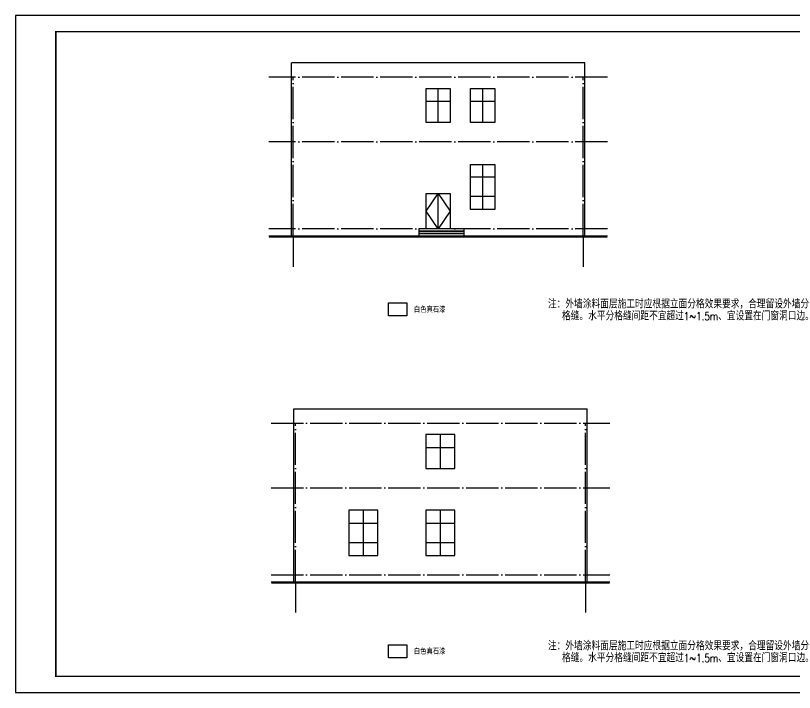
# Model space of a CAD drawing. Extents: x -695846 to 822170, y -413475 to 397179.
# Drawn here: x -457254 to -408938, y -413475 to -371475 of the extents above; entities that cross this region are included whole.
import ezdxf

# ---------------------------------------------------------------- set-up
doc = ezdxf.new("R2010")
doc.units = 0
doc.header["$LTSCALE"] = 1000
doc.header["$MEASUREMENT"] = 0
doc.linetypes.add('DOTE', pattern=[2.42, 2, -0.2, 0.02, -0.2])
for name, color, linetype in [('AXIS', 3, 'Continuous'), ('BALCONY', 6, 'Continuous'), ('DOTE', 1, 'DOTE'), ('PUB_TEXT', 7, 'Continuous'), ('T-图框-175', 175, 'Continuous'), ('WINDOW', 4, 'Continuous')]:
    doc.layers.add(name, color=color, linetype=linetype)
doc.styles.add('-黑体', font='simhei.ttf', dxfattribs={"width": 0.8})
doc.styles.add('_HZTXT', font='txt.shx', dxfattribs={"width": 0.8, "bigfont": 'HZTXT.shx'})

msp = doc.modelspace()

# ---------------------------------------------------------------- linework, layer by layer
for p, q in [((-440136, -385156), (-440136, -374406)), ((-421936, -374406), (-440136, -374406)), ((-421936, -385156), (-421936, -374406)), ((-420536, -385156), (-441536, -385156)), ((-439997, -406620), (-439997, -395870)), ((-439997, -395870), (-421797, -395870)), ((-421797, -406620), (-421797, -395870)), ((-441397, -406620), (-420397, -406620))]:
    msp.add_line(p, q)
at = {"color": 8}
msp.add_lwpolyline([(-431036, -382506), (-430286, -383606), (-431036, -384706), (-431786, -383606), (-431036, -382506)], dxfattribs=at)
for points in [[(-432236, -384856), (-429436, -384856), (-429436, -384706), (-432236, -384706)], [(-432236, -385006), (-429436, -385006), (-429436, -384856), (-432236, -384856)], [(-432236, -385156), (-429436, -385156), (-429436, -385006), (-432236, -385006)], [(-434120, -389308), (-432981, -389308), (-432981, -390109), (-434120, -390109)], [(-434120, -410518), (-432980, -410518), (-432980, -411319), (-434120, -411319)]]:
    msp.add_lwpolyline(points, close=True)
at = {"const_width": 100}
for points in [[(-420536, -385206), (-441536, -385206)], [(-441397, -406670), (-420397, -406670)]]:
    msp.add_lwpolyline(points, dxfattribs=at)
at = {"layer": 'AXIS'}
for p, q in [((-440036, -385156), (-440036, -387056)), ((-422036, -385156), (-422036, -387056)), ((-439897, -406620), (-439897, -408520)), ((-421897, -406620), (-421897, -408520))]:
    msp.add_line(p, q, dxfattribs=at)
at = {"layer": 'DOTE'}
for p, q in [((-420536, -375306), (-441536, -375306)), ((-440036, -385156), (-440036, -375306)), ((-422036, -385156), (-422036, -375306)), ((-420536, -379306), (-441536, -379306)), ((-420536, -384706), (-441536, -384706)), ((-441397, -396770), (-420397, -396770)), ((-439897, -406620), (-439897, -396770)), ((-421897, -406620), (-421897, -396770)), ((-441397, -400770), (-420397, -400770)), ((-441397, -406170), (-420397, -406170))]:
    msp.add_line(p, q, dxfattribs=at)
at = {"layer": 'T-图框-175'}
msp.add_lwpolyline([(-457254, -413475), (-397854, -413475), (-397854, -371475), (-457254, -371475)], close=True, dxfattribs=at)
at = {"layer": 'T-图框-175', "const_width": 100}
msp.add_lwpolyline([(-454754, -412475), (-398854, -412475), (-398854, -372475), (-454754, -372475)], close=True, dxfattribs=at)
at = {"layer": 'WINDOW'}
for points in [[(-430286, -378106), (-431786, -378106), (-431786, -376006), (-430286, -376006)], [(-427526, -378106), (-429026, -378106), (-429026, -376006), (-427526, -376006)], [(-427526, -383506), (-429026, -383506), (-429026, -380706), (-427526, -380706)], [(-430286, -384706), (-431786, -384706), (-431786, -382506), (-430286, -382506)], [(-431797, -399570), (-429997, -399570), (-429997, -397470), (-431797, -397470)], [(-436572, -404970), (-434772, -404970), (-434772, -402170), (-436572, -402170)], [(-431797, -404970), (-429997, -404970), (-429997, -402170), (-431797, -402170)]]:
    msp.add_lwpolyline(points, close=True, dxfattribs=at)
for points in [[(-431036, -378106), (-431036, -376006)], [(-428276, -378106), (-428276, -376006)], [(-430286, -376806), (-431786, -376806)], [(-427526, -376806), (-429026, -376806)], [(-428276, -383506), (-428276, -380706)], [(-427526, -381506), (-429026, -381506)], [(-431036, -384706), (-431036, -382506)], [(-427526, -382706), (-429026, -382706)], [(-430897, -399570), (-430897, -397470)], [(-431797, -398270), (-429997, -398270)], [(-435672, -404970), (-435672, -402170)], [(-430897, -404970), (-430897, -402170)], [(-436572, -402970), (-434772, -402970)], [(-431797, -402970), (-429997, -402970)], [(-436572, -404170), (-434772, -404170)], [(-431797, -404170), (-429997, -404170)]]:
    msp.add_lwpolyline(points, dxfattribs=at)

# ---------------------------------------------------------------- texts
at = {"layer": 'BALCONY', "color": 3, "style": '_HZTXT', "width": 0.8}
for s, p in [('注：外墙涂料面层施工时应根据立面分格效果要求，合理留设外墙分', (-424227, -389640)), ('格缝。水平分格缝间距不宜超过1~1.5m、宜设置在门窗洞口边。', (-423355, -390380)), ('注：外墙涂料面层施工时应根据立面分格效果要求，合理留设外墙分', (-424227, -410850)), ('格缝。水平分格缝间距不宜超过1~1.5m、宜设置在门窗洞口边。', (-423355, -411590))]:
    msp.add_text(s, height=500, dxfattribs=at).set_placement(p)
at = {"layer": 'PUB_TEXT', "style": '-黑体', "width": 0.8}
for p in [(-432548, -389868, -343), (-432548, -411078, -343)]:
    msp.add_text('白色真石漆', height=350, dxfattribs=at).set_placement(p)

doc.saveas('drawing.dxf')
